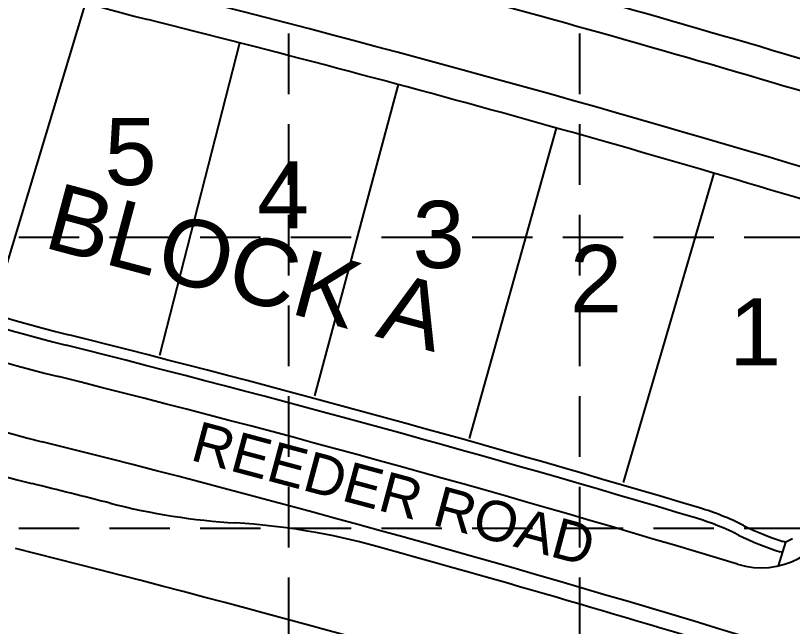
# Model space of a CAD drawing. Header units: feet. Extents: x 5163 to 12107, y -224 to 4120.
# Drawn here: x 9291.8 to 9581, y 1153.4 to 1380.8 of the extents above; entities that cross this region are included whole.
import ezdxf
from ezdxf.enums import TextEntityAlignment as Align

# ---------------------------------------------------------------- set-up
doc = ezdxf.new("R2010")
doc.units = ezdxf.units.FT
doc.linetypes.add('HIDDEN', pattern=[0.375, 0.25, -0.125])
for name, color, linetype in [('2003004C-A$0$2-LOT', 15, 'Continuous'), ('2003004C-A$0$2-LOTNO', 15, 'Continuous'), ('2003004C-A$0$2-PVMT', 15, 'Continuous'), ('2003004C-A$0$2-ROW', 15, 'Continuous'), ('2003004C-A$0$2-ST_NM', 15, 'Continuous'), ('2003004C-A$0$INFRA_EX_PVMT', 15, 'Continuous'), ('2003004C-A$0$INFRA_EX_SIDEWALK', 15, 'Continuous'), ('2003004C-A$0$INFRA_PROP_PVMT_REEDER', 4, 'Continuous'), ('grid', 254, 'Continuous')]:
    doc.layers.add(name, color=color, linetype=linetype)
doc.styles.get("Standard").update_dxf_attribs({"font": 'ARIAL.TTF'})

msp = doc.modelspace()

# ---------------------------------------------------------------- linework, layer by layer
at = {"layer": '2003004C-A$0$2-LOT', "color": 7, "linetype": 'Continuous'}
for p, q in [((9283.31, 1270.76), (9317.95, 1385.65)), ((9345.48, 1254.38), (9375.33, 1370.61)), ((9403.19, 1239.21), (9434.35, 1355.1)), ((9460.73, 1223.4), (9493.19, 1338.92)), ((9518.07, 1206.93), (9551.84, 1322.08))]:
    msp.add_line(p, q, dxfattribs=at)
at = {"layer": '2003004C-A$0$2-PVMT', "color": 7, "linetype": 'Continuous'}
for radius, start in [(5438.5, 72.79438), (5411.5, 73.10818)]:
    msp.add_arc((8032.32, -3859.72), radius, start, 75.97481, dxfattribs=at)
at = {"layer": '2003004C-A$0$2-ROW', "color": 7, "linetype": 'Continuous'}
for centre, radius, start, end in [((9461.57, 1861.97), 497.5, 236.878, 255.9748), ((8032.32, -3859.72), 5450, 72.70557, 75.97481), ((8032.32, -3859.72), 5400, 72.89369, 75.97481)]:
    msp.add_arc(centre, radius, start, end, dxfattribs=at)
at = {"layer": '2003004C-A$0$INFRA_EX_PVMT', "color": 7, "linetype": 'Continuous'}
for centre, radius, start, end in [((9461.57, 1861.97), 634.5, 240.62853, 255.97481), ((9461.57, 1861.97), 659.5, 240.62853, 255.97481), ((8032.32, -3859.72), 5263, 73.11931, 75.97481), ((8032.32, -3859.72), 5238, 72.93699, 75.97481), ((9569.3, 1205.22), 30, 253.1193, 342.4427)]:
    msp.add_arc(centre, radius, start, end, dxfattribs=at)
at = {"layer": '2003004C-A$0$INFRA_EX_SIDEWALK', "color": 7, "linetype": 'Continuous'}
for p, q in [((9581, 1186.03), (9578.5, 1184.72)), ((9575.78, 1175.92), (9578.5, 1184.72)), ((9578.5, 1184.72), (9577.55, 1185.02)), ((9577.32, 1180.9), (9576.36, 1181.2))]:
    msp.add_line(p, q, dxfattribs=at)
for centre, radius, start, end in [((9461.57, 1861.97), 618.5, 240.62853, 255.97481), ((9461.57, 1861.97), 622.5, 240.62853, 255.97481), ((8032.32, -3859.72), 5279, 73.33245, 75.97481), ((8032.32, -3859.72), 5275, 73.33245, 75.97481), ((9517.75, 1101.69), 100, 63.251, 73.3325), ((9517.75, 1101.69), 96, 63.251, 73.3325), ((9605.97, 1276.71), 96, 243.251, 252.781), ((9605.97, 1276.71), 100, 243.251, 252.781)]:
    msp.add_arc(centre, radius, start, end, dxfattribs=at)
at = {"layer": '2003004C-A$0$INFRA_PROP_PVMT_REEDER', "color": 7, "linetype": 'Continuous'}
for centre, radius, start, end in [((9461.57, 1861.97), 675.5, 240.62853, 255.97481), ((8032.32, -3859.72), 5222, 75.64533, 75.97481), ((9388.96, 1441.45), 250, 255.6453, 266.5306), ((9358.4, 937.37), 255, 74.5474, 86.5306), ((8032.32, -3859.72), 5232, 72.93699, 74.54741), ((8032.32, -3859.72), 5197, 73.13581, 75.97481)]:
    msp.add_arc(centre, radius, start, end, dxfattribs=at)
at = {"layer": 'grid', "color": 252, "linetype": 'HIDDEN', "ltscale": 90}
for p, q in [((9393.45, 4006.57), (9393.45, 214.43)), ((9501.78, 4006.57), (9501.78, 214.43)), ((5276.78, 1298.24), (11993.45, 1298.24)), ((5276.78, 1189.91), (11993.45, 1189.91))]:
    msp.add_line(p, q, dxfattribs=at)

# ---------------------------------------------------------------- texts
at = {"layer": '2003004C-A$0$2-LOTNO', "color": 7, "linetype": 'Continuous'}
for s, p in [('5', (9334.62, 1317.69)), ('4', (9391.41, 1301.54)), ('3', (9449.28, 1286.8)), ('2', (9507.84, 1270.36)), ('1', (9567.11, 1250.52))]:
    msp.add_text(s, height=25, dxfattribs=at).set_placement(p, align=Align.CENTER)
msp.add_text('BLOCK A', height=25, rotation=344.9857, dxfattribs=at).set_placement((9301.58, 1294.67))
at = {"layer": '2003004C-A$0$2-ST_NM', "color": 7, "linetype": 'Continuous', "insert": (9434.5, 1210.08), "char_height": 15, "width": 300, "attachment_point": 2, "rotation": 345.009}
msp.add_mtext('REEDER ROAD', dxfattribs=at)

doc.saveas('drawing.dxf')
